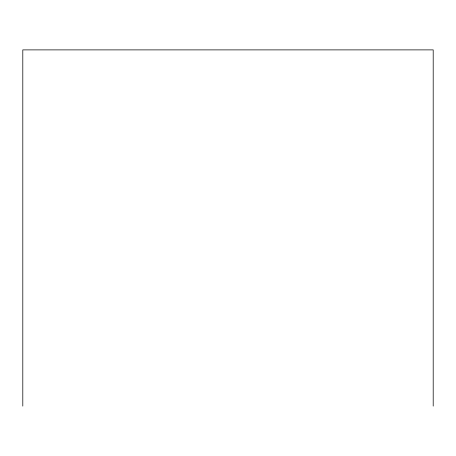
<?xml version="1.0" encoding="UTF-8"?>
<svg xmlns="http://www.w3.org/2000/svg" width="456" height="456" viewBox="0 0 456 456"><rect width="100%" height="100%" fill="white"/><g stroke="black" fill="none" stroke-linecap="round" stroke-linejoin="round"><path stroke-width="0.68" d="M433.2 406.114L433.2 49.886L22.8 49.886L22.8 406.114"/></g></svg>
